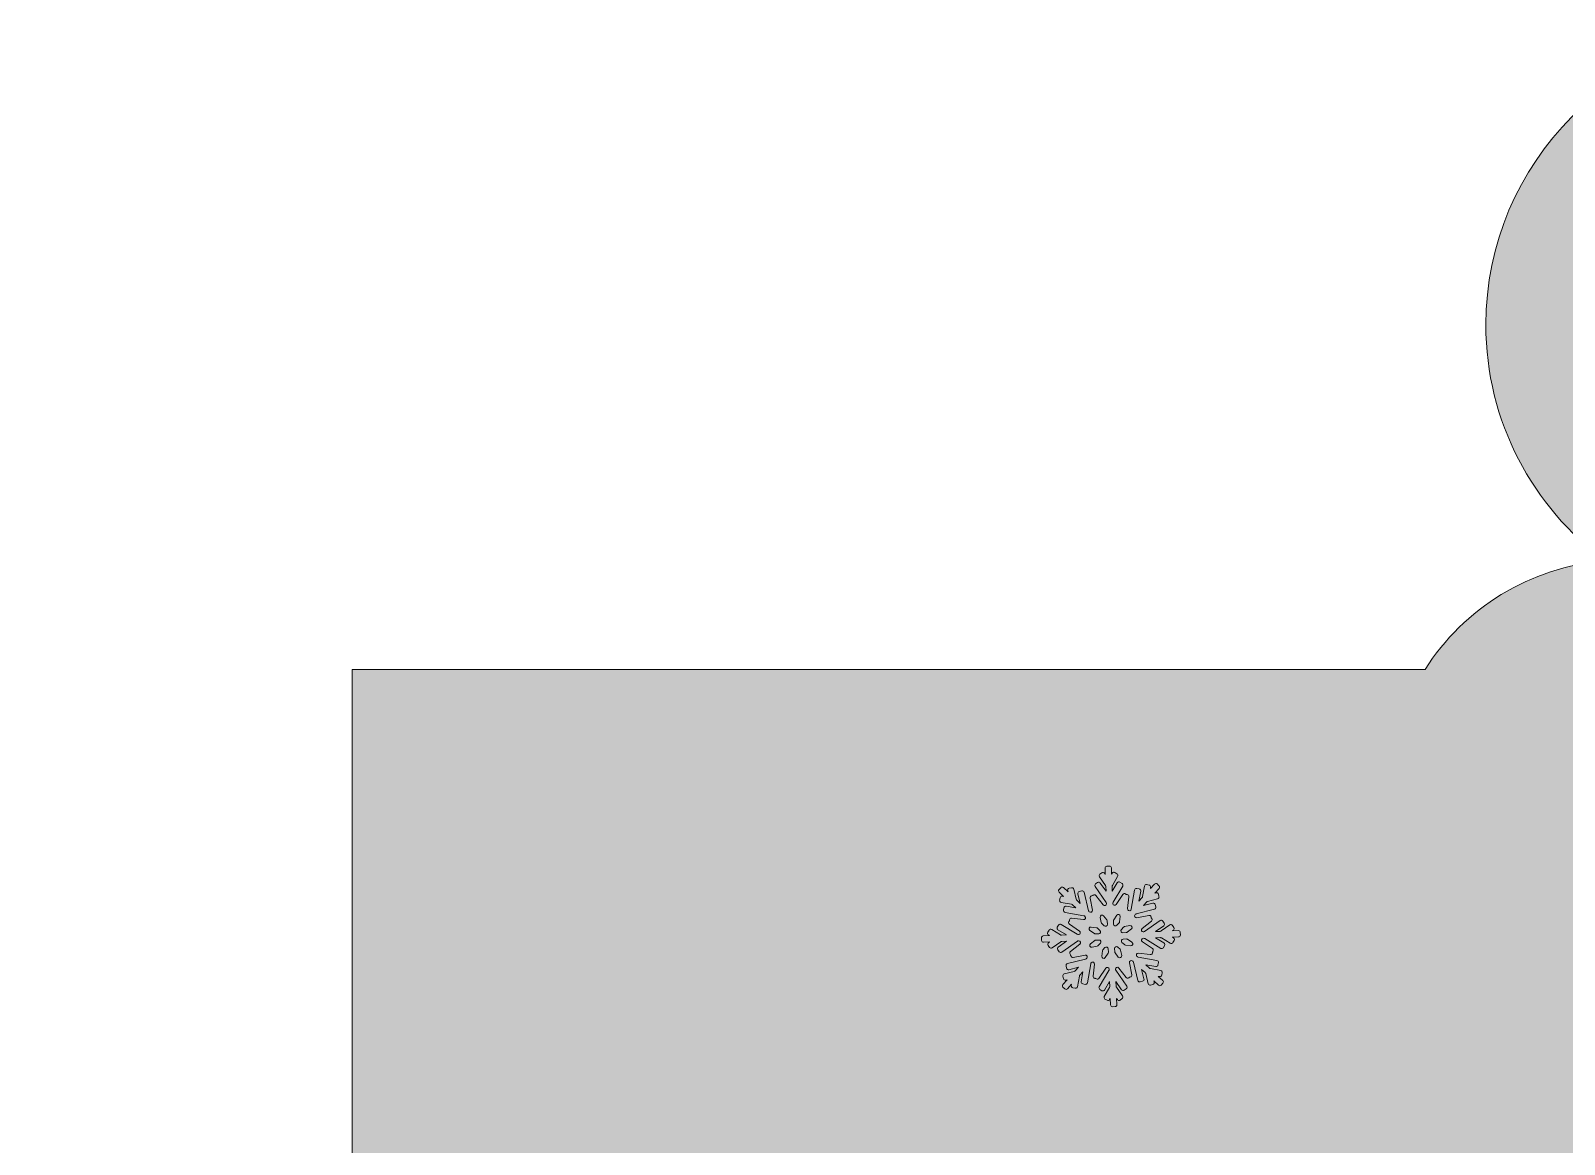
# Model space of a CAD drawing. Header units: millimetres. Extents: x 6 to 165, y -108 to -10.
# Drawn here: x 96.87 to 128.79, y -32.91 to -9.73 of the extents above; entities that cross this region are included whole.
import ezdxf

# ---------------------------------------------------------------- set-up
doc = ezdxf.new("R2010")
doc.units = ezdxf.units.MM
doc.header["$MEASUREMENT"] = 0
doc.layers.add('engraving', color=7, linetype='Continuous')
doc.layers.add('Layer 1', color=7, linetype='Continuous')

msp = doc.modelspace()

# ---------------------------------------------------------------- hatches: boundary and pattern name
at = {"layer": 'Layer 1'}
h = msp.add_hatch(color=2, dxfattribs=at)
h.dxf.hatch_style = 2
edge = h.paths.add_edge_path()
edge.add_spline(control_points=[(164.869, -23.025), (164.869, -23.025), (140.668, -23.025), (140.668, -23.025), (139.861, -21.762), (138.492, -20.888), (136.917, -20.768), (138.422, -19.653), (139.402, -17.869), (139.402, -15.852), (139.402, -12.472), (136.662, -9.732), (133.281, -9.732), (129.901, -9.732), (127.16, -12.472), (127.16, -15.852), (127.16, -17.869), (128.14, -19.653), (129.645, -20.768), (128.071, -20.888), (126.702, -21.762), (125.894, -23.025), (125.894, -23.025), (103.562, -23.025), (103.562, -23.025), (103.562, -23.025), (103.562, -47.689), (103.562, -47.689), (103.562, -47.689), (125.642, -47.689), (125.642, -47.689), (125.642, -47.689), (96.868, -108.174), (96.868, -108.174), (96.868, -108.174), (158.058, -108.174), (158.058, -108.174), (158.058, -108.174), (158.058, -83.51), (158.058, -83.51), (158.058, -83.51), (135.977, -83.51), (135.977, -83.51), (135.977, -83.51), (164.869, -23.025), (164.869, -23.025)], knot_values=[0, 0, 0, 0, 1, 1, 1, 2, 2, 2, 3, 3, 3, 4, 4, 4, 5, 5, 5, 6, 6, 6, 7, 7, 7, 8, 8, 8, 9, 9, 9, 10, 10, 10, 11, 11, 11, 12, 12, 12, 13, 13, 13, 14, 14, 14, 15, 15, 15, 15], degree=3, periodic=1)
edge = h.paths.add_edge_path()
edge.add_spline(control_points=[(129.474, -15.852), (129.474, -13.753), (131.182, -12.045), (133.281, -12.045), (135.381, -12.045), (137.089, -13.753), (137.089, -15.852), (137.089, -17.952), (135.381, -19.66), (133.281, -19.66), (131.182, -19.66), (129.474, -17.952), (129.474, -15.852)], knot_values=[0, 0, 0, 0, 1, 1, 1, 2, 2, 2, 3, 3, 3, 4, 4, 4, 4], degree=3, periodic=1)

# ---------------------------------------------------------------- linework, layer by layer
at = {"layer": 'engraving', "lineweight": 0}
for points, knots in [([(120.8, -28.501), (120.799, -28.479), (120.78, -28.462), (120.758, -28.463), (120.758, -28.463), (120.632, -28.468), (120.632, -28.468), (120.632, -28.468), (120.655, -28.451), (120.655, -28.451), (120.673, -28.439), (120.678, -28.414), (120.665, -28.396), (120.665, -28.396), (120.636, -28.354), (120.636, -28.354), (120.623, -28.336), (120.598, -28.331), (120.58, -28.344), (120.58, -28.344), (120.401, -28.47), (120.401, -28.47), (120.395, -28.475), (120.388, -28.477), (120.38, -28.478), (120.38, -28.478), (120.283, -28.481), (120.283, -28.481), (120.283, -28.481), (120.454, -28.361), (120.454, -28.361), (120.471, -28.348), (120.476, -28.324), (120.463, -28.306), (120.463, -28.306), (120.434, -28.264), (120.434, -28.264), (120.421, -28.245), (120.396, -28.241), (120.378, -28.254), (120.378, -28.254), (120.053, -28.484), (120.053, -28.484), (120.046, -28.488), (120.039, -28.491), (120.031, -28.491), (120.031, -28.491), (120.029, -28.491), (120.029, -28.491), (119.991, -28.493), (119.973, -28.444), (120.003, -28.42), (120.003, -28.42), (120.199, -28.266), (120.199, -28.266), (120.216, -28.253), (120.219, -28.228), (120.206, -28.211), (120.206, -28.211), (120.199, -28.203), (120.199, -28.203), (120.196, -28.198), (120.193, -28.192), (120.192, -28.186), (120.192, -28.186), (120.19, -28.176), (120.19, -28.176), (120.186, -28.155), (120.165, -28.141), (120.143, -28.145), (120.143, -28.145), (119.896, -28.194), (119.896, -28.194), (119.859, -28.202), (119.833, -28.157), (119.859, -28.129), (119.859, -28.129), (119.863, -28.124), (119.863, -28.124), (119.869, -28.118), (119.875, -28.114), (119.883, -28.112), (119.883, -28.112), (120.262, -28.017), (120.262, -28.017), (120.283, -28.012), (120.296, -27.991), (120.29, -27.969), (120.29, -27.969), (120.278, -27.919), (120.278, -27.919), (120.273, -27.898), (120.251, -27.885), (120.23, -27.89), (120.23, -27.89), (120.032, -27.94), (120.032, -27.94), (120.032, -27.94), (120.1, -27.865), (120.1, -27.865), (120.105, -27.859), (120.112, -27.855), (120.119, -27.853), (120.119, -27.853), (120.327, -27.801), (120.327, -27.801), (120.348, -27.796), (120.361, -27.774), (120.356, -27.753), (120.356, -27.753), (120.343, -27.703), (120.343, -27.703), (120.338, -27.682), (120.316, -27.669), (120.295, -27.674), (120.295, -27.674), (120.268, -27.681), (120.268, -27.681), (120.268, -27.681), (120.357, -27.583), (120.357, -27.583), (120.372, -27.567), (120.371, -27.542), (120.355, -27.528), (120.355, -27.528), (120.317, -27.492), (120.317, -27.492), (120.301, -27.477), (120.276, -27.478), (120.261, -27.495), (120.261, -27.495), (120.176, -27.588), (120.176, -27.588), (120.176, -27.588), (120.181, -27.56), (120.181, -27.56), (120.184, -27.538), (120.17, -27.518), (120.149, -27.514), (120.149, -27.514), (120.098, -27.505), (120.098, -27.505), (120.077, -27.501), (120.056, -27.515), (120.052, -27.537), (120.052, -27.537), (120.014, -27.755), (120.014, -27.755), (120.013, -27.763), (120.009, -27.77), (120.004, -27.775), (120.004, -27.775), (119.939, -27.847), (119.939, -27.847), (119.939, -27.847), (119.975, -27.64), (119.975, -27.64), (119.979, -27.619), (119.965, -27.598), (119.943, -27.594), (119.943, -27.594), (119.893, -27.585), (119.893, -27.585), (119.871, -27.582), (119.851, -27.596), (119.847, -27.618), (119.847, -27.618), (119.778, -28.015), (119.778, -28.015), (119.776, -28.022), (119.773, -28.029), (119.768, -28.035), (119.768, -28.035), (119.768, -28.035), (119.768, -28.035), (119.742, -28.063), (119.694, -28.041), (119.699, -28.003), (119.699, -28.003), (119.729, -27.756), (119.729, -27.756), (119.732, -27.734), (119.717, -27.714), (119.695, -27.712), (119.695, -27.712), (119.685, -27.71), (119.685, -27.71), (119.679, -27.71), (119.673, -27.707), (119.668, -27.704), (119.668, -27.704), (119.66, -27.698), (119.66, -27.698), (119.642, -27.686), (119.617, -27.691), (119.605, -27.709), (119.605, -27.709), (119.466, -27.919), (119.466, -27.919), (119.445, -27.951), (119.395, -27.937), (119.394, -27.899), (119.394, -27.899), (119.393, -27.894), (119.393, -27.894), (119.393, -27.887), (119.395, -27.879), (119.399, -27.873), (119.399, -27.873), (119.6, -27.534), (119.6, -27.534), (119.611, -27.515), (119.605, -27.491), (119.586, -27.48), (119.586, -27.48), (119.543, -27.453), (119.543, -27.453), (119.524, -27.442), (119.499, -27.448), (119.488, -27.467), (119.488, -27.467), (119.383, -27.643), (119.383, -27.643), (119.383, -27.643), (119.379, -27.542), (119.379, -27.542), (119.379, -27.534), (119.381, -27.526), (119.385, -27.52), (119.385, -27.52), (119.495, -27.334), (119.495, -27.334), (119.506, -27.315), (119.5, -27.291), (119.481, -27.28), (119.481, -27.28), (119.438, -27.253), (119.438, -27.253), (119.419, -27.241), (119.394, -27.248), (119.383, -27.267), (119.383, -27.267), (119.369, -27.29), (119.369, -27.29), (119.369, -27.29), (119.364, -27.158), (119.364, -27.158), (119.363, -27.136), (119.344, -27.119), (119.322, -27.12), (119.322, -27.12), (119.271, -27.122), (119.271, -27.122), (119.25, -27.123), (119.232, -27.142), (119.233, -27.164), (119.233, -27.164), (119.238, -27.291), (119.238, -27.291), (119.238, -27.291), (119.223, -27.268), (119.223, -27.268), (119.21, -27.25), (119.185, -27.246), (119.167, -27.258), (119.167, -27.258), (119.126, -27.288), (119.126, -27.288), (119.108, -27.3), (119.104, -27.325), (119.116, -27.343), (119.116, -27.343), (119.242, -27.525), (119.242, -27.525), (119.246, -27.531), (119.248, -27.538), (119.249, -27.546), (119.249, -27.546), (119.253, -27.643), (119.253, -27.643), (119.253, -27.643), (119.134, -27.472), (119.134, -27.472), (119.122, -27.454), (119.097, -27.45), (119.079, -27.462), (119.079, -27.462), (119.037, -27.492), (119.037, -27.492), (119.019, -27.504), (119.015, -27.529), (119.027, -27.547), (119.027, -27.547), (119.256, -27.878), (119.256, -27.878), (119.26, -27.884), (119.263, -27.891), (119.263, -27.899), (119.263, -27.899), (119.263, -27.9), (119.263, -27.9), (119.265, -27.938), (119.216, -27.956), (119.192, -27.925), (119.192, -27.925), (119.042, -27.73), (119.042, -27.73), (119.028, -27.712), (119.003, -27.709), (118.986, -27.723), (118.986, -27.723), (118.978, -27.729), (118.978, -27.729), (118.973, -27.733), (118.967, -27.735), (118.961, -27.737), (118.961, -27.737), (118.952, -27.738), (118.952, -27.738), (118.931, -27.743), (118.917, -27.764), (118.921, -27.785), (118.921, -27.785), (118.97, -28.034), (118.97, -28.034), (118.977, -28.072), (118.932, -28.097), (118.904, -28.071), (118.904, -28.071), (118.901, -28.069), (118.901, -28.069), (118.896, -28.063), (118.892, -28.057), (118.89, -28.049), (118.89, -28.049), (118.795, -27.665), (118.795, -27.665), (118.79, -27.644), (118.768, -27.631), (118.747, -27.636), (118.747, -27.636), (118.697, -27.649), (118.697, -27.649), (118.676, -27.654), (118.663, -27.675), (118.669, -27.697), (118.669, -27.697), (118.718, -27.897), (118.718, -27.897), (118.718, -27.897), (118.645, -27.829), (118.645, -27.829), (118.639, -27.823), (118.635, -27.817), (118.633, -27.809), (118.633, -27.809), (118.581, -27.598), (118.581, -27.598), (118.576, -27.577), (118.554, -27.564), (118.533, -27.57), (118.533, -27.57), (118.484, -27.582), (118.484, -27.582), (118.462, -27.587), (118.45, -27.609), (118.455, -27.63), (118.455, -27.63), (118.462, -27.657), (118.462, -27.657), (118.462, -27.657), (118.366, -27.568), (118.366, -27.568), (118.35, -27.553), (118.325, -27.554), (118.31, -27.57), (118.31, -27.57), (118.275, -27.608), (118.275, -27.608), (118.261, -27.624), (118.261, -27.649), (118.277, -27.664), (118.277, -27.664), (118.371, -27.751), (118.371, -27.751), (118.371, -27.751), (118.343, -27.746), (118.343, -27.746), (118.322, -27.742), (118.301, -27.757), (118.297, -27.778), (118.297, -27.778), (118.288, -27.829), (118.288, -27.829), (118.285, -27.851), (118.299, -27.871), (118.32, -27.875), (118.32, -27.875), (118.536, -27.914), (118.536, -27.914), (118.543, -27.916), (118.55, -27.919), (118.556, -27.924), (118.556, -27.924), (118.627, -27.991), (118.627, -27.991), (118.627, -27.991), (118.423, -27.954), (118.423, -27.954), (118.402, -27.95), (118.381, -27.965), (118.377, -27.987), (118.377, -27.987), (118.368, -28.038), (118.368, -28.038), (118.365, -28.059), (118.379, -28.08), (118.4, -28.083), (118.4, -28.083), (118.793, -28.154), (118.793, -28.154), (118.8, -28.156), (118.807, -28.159), (118.813, -28.164), (118.813, -28.164), (118.814, -28.166), (118.814, -28.166), (118.843, -28.192), (118.821, -28.239), (118.782, -28.234), (118.782, -28.234), (118.538, -28.203), (118.538, -28.203), (118.516, -28.201), (118.496, -28.216), (118.494, -28.238), (118.494, -28.238), (118.492, -28.248), (118.492, -28.248), (118.492, -28.254), (118.49, -28.26), (118.486, -28.265), (118.486, -28.265), (118.481, -28.274), (118.481, -28.274), (118.469, -28.292), (118.473, -28.316), (118.491, -28.328), (118.491, -28.328), (118.702, -28.471), (118.702, -28.471), (118.734, -28.492), (118.719, -28.542), (118.681, -28.543), (118.681, -28.543), (118.676, -28.544), (118.676, -28.544), (118.668, -28.544), (118.661, -28.542), (118.654, -28.538), (118.654, -28.538), (118.319, -28.334), (118.319, -28.334), (118.3, -28.323), (118.276, -28.329), (118.265, -28.348), (118.265, -28.348), (118.238, -28.392), (118.238, -28.392), (118.227, -28.411), (118.233, -28.435), (118.252, -28.446), (118.252, -28.446), (118.428, -28.553), (118.428, -28.553), (118.428, -28.553), (118.327, -28.557), (118.327, -28.557), (118.32, -28.557), (118.312, -28.555), (118.305, -28.551), (118.305, -28.551), (118.122, -28.44), (118.122, -28.44), (118.103, -28.428), (118.078, -28.434), (118.067, -28.453), (118.067, -28.453), (118.041, -28.498), (118.041, -28.498), (118.03, -28.516), (118.036, -28.541), (118.054, -28.552), (118.054, -28.552), (118.079, -28.567), (118.079, -28.567), (118.079, -28.567), (117.948, -28.572), (117.948, -28.572), (117.927, -28.573), (117.909, -28.591), (117.91, -28.613), (117.91, -28.613), (117.912, -28.665), (117.912, -28.665), (117.913, -28.687), (117.932, -28.704), (117.954, -28.703), (117.954, -28.703), (118.08, -28.698), (118.08, -28.698), (118.08, -28.698), (118.057, -28.715), (118.057, -28.715), (118.039, -28.727), (118.034, -28.752), (118.047, -28.77), (118.047, -28.77), (118.076, -28.812), (118.076, -28.812), (118.089, -28.83), (118.114, -28.835), (118.132, -28.822), (118.132, -28.822), (118.311, -28.696), (118.311, -28.696), (118.317, -28.691), (118.324, -28.689), (118.332, -28.688), (118.332, -28.688), (118.429, -28.685), (118.429, -28.685), (118.429, -28.685), (118.258, -28.805), (118.258, -28.805), (118.241, -28.817), (118.236, -28.842), (118.249, -28.86), (118.249, -28.86), (118.278, -28.902), (118.278, -28.902), (118.291, -28.921), (118.316, -28.925), (118.334, -28.912), (118.334, -28.912), (118.659, -28.682), (118.659, -28.682), (118.666, -28.678), (118.673, -28.675), (118.681, -28.675), (118.681, -28.675), (118.683, -28.675), (118.683, -28.675), (118.721, -28.673), (118.739, -28.722), (118.709, -28.746), (118.709, -28.746), (118.513, -28.9), (118.513, -28.9), (118.496, -28.913), (118.493, -28.938), (118.506, -28.955), (118.506, -28.955), (118.513, -28.963), (118.513, -28.963), (118.516, -28.968), (118.519, -28.974), (118.52, -28.98), (118.52, -28.98), (118.522, -28.99), (118.522, -28.99), (118.526, -29.011), (118.547, -29.025), (118.569, -29.021), (118.569, -29.021), (118.816, -28.972), (118.816, -28.972), (118.853, -28.964), (118.879, -29.009), (118.853, -29.037), (118.853, -29.037), (118.849, -29.042), (118.849, -29.042), (118.843, -29.048), (118.837, -29.052), (118.829, -29.054), (118.829, -29.054), (118.45, -29.149), (118.45, -29.149), (118.429, -29.154), (118.416, -29.175), (118.422, -29.197), (118.422, -29.197), (118.434, -29.247), (118.434, -29.247), (118.439, -29.268), (118.461, -29.281), (118.482, -29.276), (118.482, -29.276), (118.68, -29.226), (118.68, -29.226), (118.68, -29.226), (118.612, -29.301), (118.612, -29.301), (118.607, -29.307), (118.6, -29.311), (118.592, -29.313), (118.592, -29.313), (118.385, -29.365), (118.385, -29.365), (118.364, -29.37), (118.351, -29.392), (118.356, -29.413), (118.356, -29.413), (118.369, -29.463), (118.369, -29.463), (118.374, -29.484), (118.396, -29.497), (118.417, -29.492), (118.417, -29.492), (118.444, -29.485), (118.444, -29.485), (118.444, -29.485), (118.355, -29.583), (118.355, -29.583), (118.34, -29.599), (118.341, -29.624), (118.357, -29.638), (118.357, -29.638), (118.395, -29.674), (118.395, -29.674), (118.411, -29.689), (118.436, -29.688), (118.451, -29.671), (118.451, -29.671), (118.536, -29.578), (118.536, -29.578), (118.536, -29.578), (118.531, -29.606), (118.531, -29.606), (118.528, -29.628), (118.542, -29.648), (118.563, -29.652), (118.563, -29.652), (118.614, -29.661), (118.614, -29.661), (118.635, -29.665), (118.656, -29.65), (118.66, -29.629), (118.66, -29.629), (118.698, -29.41), (118.698, -29.41), (118.699, -29.403), (118.703, -29.396), (118.708, -29.39), (118.708, -29.39), (118.773, -29.319), (118.773, -29.319), (118.773, -29.319), (118.737, -29.526), (118.737, -29.526), (118.733, -29.547), (118.747, -29.568), (118.769, -29.571), (118.769, -29.571), (118.819, -29.581), (118.819, -29.581), (118.841, -29.584), (118.861, -29.57), (118.865, -29.548), (118.865, -29.548), (118.934, -29.151), (118.934, -29.151), (118.936, -29.144), (118.939, -29.137), (118.944, -29.131), (118.944, -29.131), (118.944, -29.131), (118.944, -29.131), (118.97, -29.103), (119.017, -29.125), (119.013, -29.163), (119.013, -29.163), (118.983, -29.41), (118.983, -29.41), (118.98, -29.432), (118.995, -29.452), (119.017, -29.454), (119.017, -29.454), (119.027, -29.456), (119.027, -29.456), (119.033, -29.456), (119.039, -29.459), (119.044, -29.462), (119.044, -29.462), (119.052, -29.467), (119.052, -29.467), (119.07, -29.48), (119.095, -29.475), (119.107, -29.456), (119.107, -29.456), (119.246, -29.247), (119.246, -29.247), (119.267, -29.215), (119.317, -29.229), (119.318, -29.267), (119.318, -29.267), (119.319, -29.272), (119.319, -29.272), (119.319, -29.279), (119.317, -29.287), (119.313, -29.293), (119.313, -29.293), (119.112, -29.632), (119.112, -29.632), (119.101, -29.651), (119.107, -29.675), (119.126, -29.686), (119.126, -29.686), (119.169, -29.713), (119.169, -29.713), (119.188, -29.724), (119.213, -29.718), (119.224, -29.699), (119.224, -29.699), (119.329, -29.523), (119.329, -29.523), (119.329, -29.523), (119.333, -29.624), (119.333, -29.624), (119.333, -29.632), (119.331, -29.64), (119.327, -29.646), (119.327, -29.646), (119.217, -29.832), (119.217, -29.832), (119.206, -29.851), (119.212, -29.875), (119.231, -29.886), (119.231, -29.886), (119.274, -29.913), (119.274, -29.913), (119.293, -29.924), (119.318, -29.918), (119.329, -29.899), (119.329, -29.899), (119.343, -29.876), (119.343, -29.876), (119.343, -29.876), (119.348, -30.008), (119.348, -30.008), (119.349, -30.029), (119.368, -30.046), (119.39, -30.046), (119.39, -30.046), (119.441, -30.044), (119.441, -30.044), (119.462, -30.043), (119.48, -30.024), (119.479, -30.002), (119.479, -30.002), (119.474, -29.875), (119.474, -29.875), (119.474, -29.875), (119.489, -29.898), (119.489, -29.898), (119.502, -29.916), (119.527, -29.92), (119.545, -29.908), (119.545, -29.908), (119.586, -29.878), (119.586, -29.878), (119.604, -29.866), (119.608, -29.841), (119.596, -29.823), (119.596, -29.823), (119.47, -29.641), (119.47, -29.641), (119.466, -29.635), (119.463, -29.627), (119.463, -29.62), (119.463, -29.62), (119.459, -29.522), (119.459, -29.522), (119.459, -29.522), (119.578, -29.694), (119.578, -29.694), (119.59, -29.712), (119.615, -29.716), (119.633, -29.704), (119.633, -29.704), (119.675, -29.674), (119.675, -29.674), (119.693, -29.661), (119.697, -29.637), (119.685, -29.619), (119.685, -29.619), (119.456, -29.288), (119.456, -29.288), (119.452, -29.282), (119.449, -29.275), (119.449, -29.267), (119.449, -29.267), (119.449, -29.266), (119.449, -29.266), (119.447, -29.228), (119.496, -29.21), (119.52, -29.241), (119.52, -29.241), (119.67, -29.436), (119.67, -29.436), (119.684, -29.453), (119.709, -29.457), (119.726, -29.443), (119.726, -29.443), (119.734, -29.437), (119.734, -29.437), (119.739, -29.433), (119.745, -29.431), (119.751, -29.429), (119.751, -29.429), (119.76, -29.427), (119.76, -29.427), (119.781, -29.423), (119.795, -29.402), (119.791, -29.381), (119.791, -29.381), (119.742, -29.132), (119.742, -29.132), (119.735, -29.094), (119.78, -29.069), (119.808, -29.095), (119.808, -29.095), (119.811, -29.097), (119.811, -29.097), (119.816, -29.103), (119.82, -29.109), (119.822, -29.117), (119.822, -29.117), (119.917, -29.501), (119.917, -29.501), (119.922, -29.522), (119.944, -29.535), (119.965, -29.53), (119.965, -29.53), (120.015, -29.517), (120.015, -29.517), (120.036, -29.512), (120.049, -29.49), (120.043, -29.469), (120.043, -29.469), (119.994, -29.269), (119.994, -29.269), (119.994, -29.269), (120.067, -29.337), (120.067, -29.337), (120.073, -29.343), (120.077, -29.349), (120.079, -29.357), (120.079, -29.357), (120.131, -29.568), (120.131, -29.568), (120.136, -29.589), (120.158, -29.602), (120.179, -29.596), (120.179, -29.596), (120.228, -29.584), (120.228, -29.584), (120.25, -29.579), (120.262, -29.557), (120.257, -29.536), (120.257, -29.536), (120.25, -29.509), (120.25, -29.509), (120.25, -29.509), (120.346, -29.598), (120.346, -29.598), (120.362, -29.613), (120.387, -29.612), (120.402, -29.596), (120.402, -29.596), (120.437, -29.558), (120.437, -29.558), (120.451, -29.542), (120.451, -29.517), (120.435, -29.502), (120.435, -29.502), (120.341, -29.415), (120.341, -29.415), (120.341, -29.415), (120.369, -29.42), (120.369, -29.42), (120.39, -29.424), (120.411, -29.409), (120.415, -29.387), (120.415, -29.387), (120.424, -29.336), (120.424, -29.336), (120.427, -29.315), (120.413, -29.294), (120.392, -29.291), (120.392, -29.291), (120.176, -29.252), (120.176, -29.252), (120.169, -29.25), (120.162, -29.247), (120.156, -29.242), (120.156, -29.242), (120.085, -29.175), (120.085, -29.175), (120.085, -29.175), (120.289, -29.212), (120.289, -29.212), (120.31, -29.216), (120.331, -29.201), (120.335, -29.179), (120.335, -29.179), (120.344, -29.128), (120.344, -29.128), (120.347, -29.107), (120.333, -29.086), (120.312, -29.083), (120.312, -29.083), (119.919, -29.012), (119.919, -29.012), (119.912, -29.01), (119.905, -29.007), (119.899, -29.002), (119.899, -29.002), (119.898, -29), (119.898, -29), (119.869, -28.973), (119.891, -28.927), (119.93, -28.931), (119.93, -28.931), (120.174, -28.962), (120.174, -28.962), (120.196, -28.965), (120.216, -28.95), (120.218, -28.928), (120.218, -28.928), (120.22, -28.918), (120.22, -28.918), (120.22, -28.912), (120.222, -28.906), (120.226, -28.901), (120.226, -28.901), (120.231, -28.892), (120.231, -28.892), (120.243, -28.874), (120.239, -28.85), (120.221, -28.838), (120.221, -28.838), (120.01, -28.695), (120.01, -28.695), (119.978, -28.673), (119.993, -28.624), (120.031, -28.622), (120.031, -28.622), (120.036, -28.622), (120.036, -28.622), (120.044, -28.622), (120.051, -28.624), (120.058, -28.628), (120.058, -28.628), (120.393, -28.832), (120.393, -28.832), (120.411, -28.843), (120.436, -28.837), (120.447, -28.818), (120.447, -28.818), (120.474, -28.774), (120.474, -28.774), (120.485, -28.755), (120.479, -28.731), (120.46, -28.72), (120.46, -28.72), (120.284, -28.613), (120.284, -28.613), (120.284, -28.613), (120.385, -28.609), (120.385, -28.609), (120.392, -28.608), (120.4, -28.61), (120.407, -28.615), (120.407, -28.615), (120.59, -28.726), (120.59, -28.726), (120.609, -28.738), (120.634, -28.732), (120.645, -28.713), (120.645, -28.713), (120.671, -28.668), (120.671, -28.668), (120.682, -28.65), (120.676, -28.625), (120.658, -28.614), (120.658, -28.614), (120.633, -28.599), (120.633, -28.599), (120.633, -28.599), (120.764, -28.594), (120.764, -28.594), (120.785, -28.593), (120.803, -28.575), (120.802, -28.553), (120.802, -28.553), (120.8, -28.501), (120.8, -28.501)], [0, 0, 0, 0, 1, 1, 1, 2, 2, 2, 3, 3, 3, 4, 4, 4, 5, 5, 5, 6, 6, 6, 7, 7, 7, 8, 8, 8, 9, 9, 9, 10, 10, 10, 11, 11, 11, 12, 12, 12, 13, 13, 13, 14, 14, 14, 15, 15, 15, 16, 16, 16, 17, 17, 17, 18, 18, 18, 19, 19, 19, 20, 20, 20, 21, 21, 21, 22, 22, 22, 23, 23, 23, 24, 24, 24, 25, 25, 25, 26, 26, 26, 27, 27, 27, 28, 28, 28, 29, 29, 29, 30, 30, 30, 31, 31, 31, 32, 32, 32, 33, 33, 33, 34, 34, 34, 35, 35, 35, 36, 36, 36, 37, 37, 37, 38, 38, 38, 39, 39, 39, 40, 40, 40, 41, 41, 41, 42, 42, 42, 43, 43, 43, 44, 44, 44, 45, 45, 45, 46, 46, 46, 47, 47, 47, 48, 48, 48, 49, 49, 49, 50, 50, 50, 51, 51, 51, 52, 52, 52, 53, 53, 53, 54, 54, 54, 55, 55, 55, 56, 56, 56, 57, 57, 57, 58, 58, 58, 59, 59, 59, 60, 60, 60, 61, 61, 61, 62, 62, 62, 63, 63, 63, 64, 64, 64, 65, 65, 65, 66, 66, 66, 67, 67, 67, 68, 68, 68, 69, 69, 69, 70, 70, 70, 71, 71, 71, 72, 72, 72, 73, 73, 73, 74, 74, 74, 75, 75, 75, 76, 76, 76, 77, 77, 77, 78, 78, 78, 79, 79, 79, 80, 80, 80, 81, 81, 81, 82, 82, 82, 83, 83, 83, 84, 84, 84, 85, 85, 85, 86, 86, 86, 87, 87, 87, 88, 88, 88, 89, 89, 89, 90, 90, 90, 91, 91, 91, 92, 92, 92, 93, 93, 93, 94, 94, 94, 95, 95, 95, 96, 96, 96, 97, 97, 97, 98, 98, 98, 99, 99, 99, 100, 100, 100, 101, 101, 101, 102, 102, 102, 103, 103, 103, 104, 104, 104, 105, 105, 105, 106, 106, 106, 107, 107, 107, 108, 108, 108, 109, 109, 109, 110, 110, 110, 111, 111, 111, 112, 112, 112, 113, 113, 113, 114, 114, 114, 115, 115, 115, 116, 116, 116, 117, 117, 117, 118, 118, 118, 119, 119, 119, 120, 120, 120, 121, 121, 121, 122, 122, 122, 123, 123, 123, 124, 124, 124, 125, 125, 125, 126, 126, 126, 127, 127, 127, 128, 128, 128, 129, 129, 129, 130, 130, 130, 131, 131, 131, 132, 132, 132, 133, 133, 133, 134, 134, 134, 135, 135, 135, 136, 136, 136, 137, 137, 137, 138, 138, 138, 139, 139, 139, 140, 140, 140, 141, 141, 141, 142, 142, 142, 143, 143, 143, 144, 144, 144, 145, 145, 145, 146, 146, 146, 147, 147, 147, 148, 148, 148, 149, 149, 149, 150, 150, 150, 151, 151, 151, 152, 152, 152, 153, 153, 153, 154, 154, 154, 155, 155, 155, 156, 156, 156, 157, 157, 157, 158, 158, 158, 159, 159, 159, 160, 160, 160, 161, 161, 161, 162, 162, 162, 163, 163, 163, 164, 164, 164, 165, 165, 165, 166, 166, 166, 167, 167, 167, 168, 168, 168, 169, 169, 169, 170, 170, 170, 171, 171, 171, 172, 172, 172, 173, 173, 173, 174, 174, 174, 175, 175, 175, 176, 176, 176, 177, 177, 177, 178, 178, 178, 179, 179, 179, 180, 180, 180, 181, 181, 181, 182, 182, 182, 183, 183, 183, 184, 184, 184, 185, 185, 185, 186, 186, 186, 187, 187, 187, 188, 188, 188, 189, 189, 189, 190, 190, 190, 191, 191, 191, 192, 192, 192, 193, 193, 193, 194, 194, 194, 195, 195, 195, 196, 196, 196, 197, 197, 197, 198, 198, 198, 199, 199, 199, 200, 200, 200, 201, 201, 201, 202, 202, 202, 203, 203, 203, 204, 204, 204, 205, 205, 205, 206, 206, 206, 207, 207, 207, 208, 208, 208, 209, 209, 209, 210, 210, 210, 211, 211, 211, 212, 212, 212, 213, 213, 213, 214, 214, 214, 215, 215, 215, 216, 216, 216, 217, 217, 217, 218, 218, 218, 219, 219, 219, 220, 220, 220, 221, 221, 221, 222, 222, 222, 223, 223, 223, 224, 224, 224, 225, 225, 225, 226, 226, 226, 227, 227, 227, 228, 228, 228, 229, 229, 229, 230, 230, 230, 231, 231, 231, 232, 232, 232, 233, 233, 233, 234, 234, 234, 235, 235, 235, 236, 236, 236, 237, 237, 237, 238, 238, 238, 239, 239, 239, 240, 240, 240, 241, 241, 241, 242, 242, 242, 243, 243, 243, 244, 244, 244, 245, 245, 245, 246, 246, 246, 247, 247, 247, 248, 248, 248, 249, 249, 249, 250, 250, 250, 251, 251, 251, 252, 252, 252, 253, 253, 253, 254, 254, 254, 255, 255, 255, 256, 256, 256, 257, 257, 257, 258, 258, 258, 259, 259, 259, 260, 260, 260, 261, 261, 261, 262, 262, 262, 263, 263, 263, 264, 264, 264, 265, 265, 265, 266, 266, 266, 267, 267, 267, 268, 268, 268, 269, 269, 269, 270, 270, 270, 271, 271, 271, 272, 272, 272, 273, 273, 273, 274, 274, 274, 275, 275, 275, 276, 276, 276, 277, 277, 277, 278, 278, 278, 279, 279, 279, 280, 280, 280, 281, 281, 281, 282, 282, 282, 283, 283, 283, 284, 284, 284, 285, 285, 285, 286, 286, 286, 287, 287, 287, 288, 288, 288, 289, 289, 289, 290, 290, 290, 291, 291, 291, 292, 292, 292, 293, 293, 293, 294, 294, 294, 295, 295, 295, 296, 296, 296, 297, 297, 297, 298, 298, 298, 299, 299, 299, 300, 300, 300, 301, 301, 301, 302, 302, 302, 303, 303, 303, 304, 304, 304, 305, 305, 305, 306, 306, 306, 307, 307, 307, 308, 308, 308, 309, 309, 309, 310, 310, 310, 311, 311, 311, 312, 312, 312, 313, 313, 313, 314, 314, 314, 315, 315, 315, 316, 316, 316, 317, 317, 317, 318, 318, 318, 319, 319, 319, 320, 320, 320, 321, 321, 321, 322, 322, 322, 323, 323, 323, 324, 324, 324, 325, 325, 325, 326, 326, 326, 327, 327, 327, 328, 328, 328, 329, 329, 329, 330, 330, 330, 331, 331, 331, 332, 332, 332, 333, 333, 333, 334, 334, 334, 335, 335, 335, 336, 336, 336, 336]), ([(119.012, -28.523), (119.012, -28.523), (118.919, -28.46), (118.919, -28.46), (118.884, -28.436), (118.904, -28.382), (118.946, -28.388), (118.946, -28.388), (119.055, -28.401), (119.055, -28.401), (119.063, -28.402), (119.071, -28.406), (119.077, -28.412), (119.077, -28.412), (119.127, -28.459), (119.127, -28.459), (119.153, -28.483), (119.137, -28.526), (119.102, -28.527), (119.102, -28.527), (119.036, -28.53), (119.036, -28.53), (119.027, -28.53), (119.019, -28.528), (119.012, -28.523)], [0, 0, 0, 0, 1, 1, 1, 2, 2, 2, 3, 3, 3, 4, 4, 4, 5, 5, 5, 6, 6, 6, 7, 7, 7, 8, 8, 8, 8]), ([(119.203, -28.154), (119.203, -28.154), (119.27, -28.24), (119.27, -28.24), (119.275, -28.247), (119.277, -28.255), (119.278, -28.263), (119.278, -28.263), (119.281, -28.33), (119.281, -28.33), (119.282, -28.365), (119.24, -28.385), (119.214, -28.36), (119.214, -28.36), (119.166, -28.316), (119.166, -28.316), (119.16, -28.31), (119.156, -28.303), (119.154, -28.294), (119.154, -28.294), (119.133, -28.186), (119.133, -28.186), (119.125, -28.144), (119.177, -28.12), (119.203, -28.154)], [0, 0, 0, 0, 1, 1, 1, 2, 2, 2, 3, 3, 3, 4, 4, 4, 5, 5, 5, 6, 6, 6, 7, 7, 7, 8, 8, 8, 8]), ([(119.411, -28.325), (119.411, -28.325), (119.408, -28.258), (119.408, -28.258), (119.408, -28.25), (119.41, -28.242), (119.415, -28.235), (119.415, -28.235), (119.475, -28.143), (119.475, -28.143), (119.498, -28.108), (119.553, -28.128), (119.548, -28.17), (119.548, -28.17), (119.534, -28.28), (119.534, -28.28), (119.533, -28.288), (119.53, -28.296), (119.524, -28.302), (119.524, -28.302), (119.48, -28.35), (119.48, -28.35), (119.456, -28.376), (119.412, -28.361), (119.411, -28.325)], [0, 0, 0, 0, 1, 1, 1, 2, 2, 2, 3, 3, 3, 4, 4, 4, 5, 5, 5, 6, 6, 6, 7, 7, 7, 8, 8, 8, 8]), ([(119.574, -28.441), (119.574, -28.441), (119.62, -28.391), (119.62, -28.391), (119.625, -28.385), (119.633, -28.381), (119.641, -28.379), (119.641, -28.379), (119.75, -28.357), (119.75, -28.357), (119.791, -28.349), (119.815, -28.402), (119.783, -28.427), (119.783, -28.427), (119.695, -28.497), (119.695, -28.497), (119.688, -28.502), (119.68, -28.505), (119.672, -28.505), (119.672, -28.505), (119.605, -28.508), (119.605, -28.508), (119.57, -28.509), (119.55, -28.467), (119.574, -28.441)], [0, 0, 0, 0, 1, 1, 1, 2, 2, 2, 3, 3, 3, 4, 4, 4, 5, 5, 5, 6, 6, 6, 7, 7, 7, 8, 8, 8, 8]), ([(119.138, -28.725), (119.138, -28.725), (119.092, -28.775), (119.092, -28.775), (119.087, -28.781), (119.079, -28.785), (119.071, -28.787), (119.071, -28.787), (118.962, -28.809), (118.962, -28.809), (118.921, -28.817), (118.897, -28.764), (118.929, -28.739), (118.929, -28.739), (119.017, -28.669), (119.017, -28.669), (119.024, -28.664), (119.032, -28.661), (119.04, -28.661), (119.04, -28.661), (119.107, -28.658), (119.107, -28.658), (119.142, -28.657), (119.162, -28.699), (119.138, -28.725)], [0, 0, 0, 0, 1, 1, 1, 2, 2, 2, 3, 3, 3, 4, 4, 4, 5, 5, 5, 6, 6, 6, 7, 7, 7, 8, 8, 8, 8]), ([(119.7, -28.643), (119.7, -28.643), (119.793, -28.706), (119.793, -28.706), (119.828, -28.73), (119.808, -28.784), (119.766, -28.778), (119.766, -28.778), (119.657, -28.764), (119.657, -28.764), (119.649, -28.763), (119.641, -28.76), (119.635, -28.754), (119.635, -28.754), (119.585, -28.707), (119.585, -28.707), (119.559, -28.683), (119.575, -28.64), (119.61, -28.639), (119.61, -28.639), (119.676, -28.636), (119.676, -28.636), (119.685, -28.636), (119.693, -28.638), (119.7, -28.643)], [0, 0, 0, 0, 1, 1, 1, 2, 2, 2, 3, 3, 3, 4, 4, 4, 5, 5, 5, 6, 6, 6, 7, 7, 7, 8, 8, 8, 8]), ([(119.301, -28.841), (119.301, -28.841), (119.304, -28.908), (119.304, -28.908), (119.304, -28.916), (119.302, -28.924), (119.297, -28.931), (119.297, -28.931), (119.237, -29.023), (119.237, -29.023), (119.214, -29.058), (119.159, -29.038), (119.164, -28.996), (119.164, -28.996), (119.178, -28.886), (119.178, -28.886), (119.179, -28.878), (119.182, -28.87), (119.188, -28.864), (119.188, -28.864), (119.232, -28.816), (119.232, -28.816), (119.256, -28.789), (119.3, -28.805), (119.301, -28.841)], [0, 0, 0, 0, 1, 1, 1, 2, 2, 2, 3, 3, 3, 4, 4, 4, 5, 5, 5, 6, 6, 6, 7, 7, 7, 8, 8, 8, 8]), ([(119.509, -29.012), (119.509, -29.012), (119.442, -28.926), (119.442, -28.926), (119.437, -28.919), (119.435, -28.911), (119.434, -28.903), (119.434, -28.903), (119.431, -28.836), (119.431, -28.836), (119.43, -28.801), (119.472, -28.781), (119.498, -28.805), (119.498, -28.805), (119.546, -28.85), (119.546, -28.85), (119.552, -28.856), (119.556, -28.863), (119.558, -28.871), (119.558, -28.871), (119.579, -28.98), (119.579, -28.98), (119.587, -29.021), (119.535, -29.045), (119.509, -29.012)], [0, 0, 0, 0, 1, 1, 1, 2, 2, 2, 3, 3, 3, 4, 4, 4, 5, 5, 5, 6, 6, 6, 7, 7, 7, 8, 8, 8, 8])]:
    msp.add_open_spline(points, degree=3, knots=knots, dxfattribs=at)
at = {"layer": 'Layer 1', "lineweight": 0}
msp.add_open_spline([(164.869, -23.025), (164.869, -23.025), (140.668, -23.025), (140.668, -23.025), (139.861, -21.762), (138.492, -20.888), (136.917, -20.768), (138.422, -19.653), (139.402, -17.869), (139.402, -15.852), (139.402, -12.472), (136.662, -9.732), (133.281, -9.732), (129.901, -9.732), (127.16, -12.472), (127.16, -15.852), (127.16, -17.869), (128.14, -19.653), (129.645, -20.768), (128.071, -20.888), (126.702, -21.762), (125.894, -23.025), (125.894, -23.025), (103.562, -23.025), (103.562, -23.025), (103.562, -23.025), (103.562, -47.689), (103.562, -47.689), (103.562, -47.689), (125.642, -47.689), (125.642, -47.689), (125.642, -47.689), (96.868, -108.174), (96.868, -108.174), (96.868, -108.174), (158.058, -108.174), (158.058, -108.174), (158.058, -108.174), (158.058, -83.51), (158.058, -83.51), (158.058, -83.51), (135.977, -83.51), (135.977, -83.51), (135.977, -83.51), (164.869, -23.025), (164.869, -23.025)], degree=3, knots=[0, 0, 0, 0, 1, 1, 1, 2, 2, 2, 3, 3, 3, 4, 4, 4, 5, 5, 5, 6, 6, 6, 7, 7, 7, 8, 8, 8, 9, 9, 9, 10, 10, 10, 11, 11, 11, 12, 12, 12, 13, 13, 13, 14, 14, 14, 15, 15, 15, 15], dxfattribs=at)

doc.saveas('drawing.dxf')
